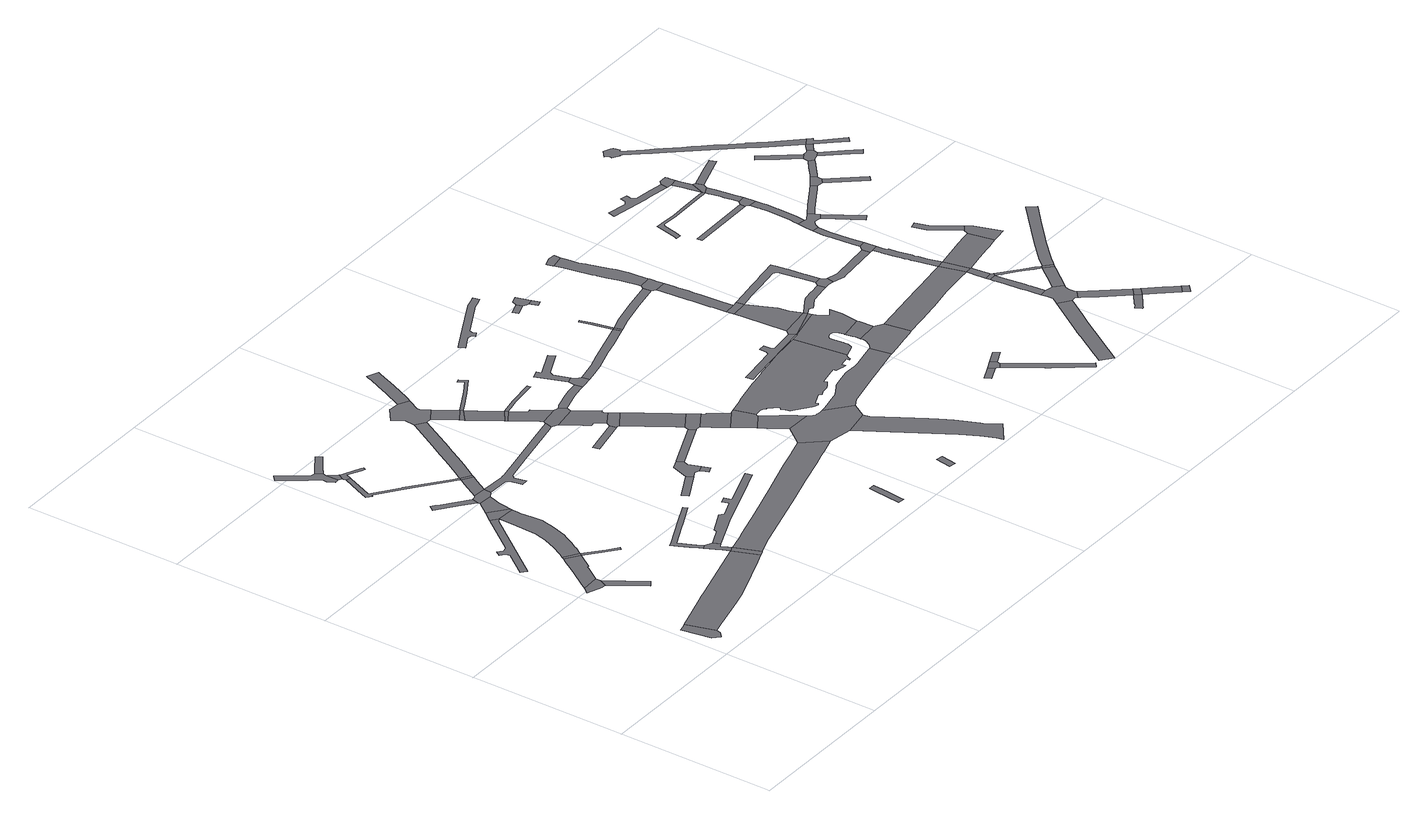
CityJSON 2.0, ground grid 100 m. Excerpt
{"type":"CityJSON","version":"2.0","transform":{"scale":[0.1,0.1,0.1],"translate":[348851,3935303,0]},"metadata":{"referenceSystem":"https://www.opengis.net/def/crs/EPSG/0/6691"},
"CityObjects":{
"road1":{"type":"Road","geometry":[{"type":"MultiSurface","lod":"1","boundaries":[[[0,1,2,3,4,5,6,7,8]]]}]},
"road2":{"type":"Road","geometry":[{"type":"MultiSurface","lod":"1","boundaries":[[[9,10,11,12,13,14]]]}]},
"road3":{"type":"Road","attributes":{"RoadStructureAttribute.sectionType":"1"},"geometry":[{"type":"MultiSurface","lod":"1","boundaries":[[[15,16,10,9]]]}]},
"road4":{"type":"Road","attributes":{"function":"3","RoadStructureAttribute.sectionType":"1"},"geometry":[{"type":"MultiSurface","lod":"1","boundaries":[[[11,17,18,19,20,21,22,23,24,25,12]]]}]},
"road5":{"type":"Road","attributes":{"function":"3","RoadStructureAttribute.sectionType":"1"},"geometry":[{"type":"MultiSurface","lod":"1","boundaries":[[[26,27,28,1,0,29,30,31,32,33,34,35,36,37,38,39]]]}]},
"road6":{"type":"Road","geometry":[{"type":"MultiSurface","lod":"1","boundaries":[[[40,41,42,43,44,45,46,47,48,49,50,51,52]]]}]},
"road7":{"type":"Road","geometry":[{"type":"MultiSurface","lod":"1","boundaries":[[[53,54,55,22,21]]]}]},
"road8":{"type":"Road","attributes":{"RoadStructureAttribute.sectionType":"1"},"geometry":[{"type":"MultiSurface","lod":"1","boundaries":[[[56,57,58,59,60,53,21]]]}]},
"road9":{"type":"Road","attributes":{"function":"3","RoadStructureAttribute.sectionType":"1"},"geometry":[{"type":"MultiSurface","lod":"1","boundaries":[[[54,61,62,63,64,65,66,67,68,69,70,71,72,73,74,51,75,76,77,78,79,80,81,82,83,84,55]]]}]},
"road10":{"type":"Road","geometry":[{"type":"MultiSurface","lod":"1","boundaries":[[[85,86,87,88,89,90,91,92,93,94,95,96,97,98,99,100,101]]]}]},
"road11":{"type":"Road","attributes":{"RoadStructureAttribute.sectionType":"1"},"geometry":[{"type":"MultiSurface","lod":"1","boundaries":[[[51,74,102,103,52]]]}]},
"road12":{"type":"Road","attributes":{"RoadStructureAttribute.sectionType":"1"},"geometry":[{"type":"MultiSurface","lod":"1","boundaries":[[[104,105,106,107,108,109,110]]]}]},
"road13":{"type":"Road","geometry":[{"type":"MultiSurface","lod":"1","boundaries":[[[111,112,113,39,114,115,116,117,118,119]]]}]},
"road14":{"type":"Road","geometry":[{"type":"MultiSurface","lod":"1","boundaries":[[[102,120,121,122,123,124,103]]]}]},
"road15":{"type":"Road","geometry":[{"type":"MultiSurface","lod":"1","boundaries":[[[100,125,126,127,128,129,130,101]]]}]},
"road16":{"type":"Road","geometry":[{"type":"MultiSurface","lod":"1","boundaries":[[[114,39,38,131,132,133]]]}]},
"road17":{"type":"Road","attributes":{"RoadStructureAttribute.sectionType":"1"},"geometry":[{"type":"MultiSurface","lod":"1","boundaries":[[[134,135,136,137,138,139,140,141,142,143,144,145,146,147,148,149,150,151,152,153]]]}]},
"road18":{"type":"Road","geometry":[{"type":"MultiSurface","lod":"1","boundaries":[[[154,155,127,126,156,153,152,157,158,159,160,161,162]]]}]},
"road19":{"type":"Road","geometry":[{"type":"MultiSurface","lod":"1","boundaries":[[[163,164,165,110,109,124,123,166]]]}]},
"road20":{"type":"Road","attributes":{"RoadStructureAttribute.sectionType":"1"},"geometry":[{"type":"MultiSurface","lod":"1","boundaries":[[[167,168,169,170,171,172,173,174,86,85]]]}]},
"road21":{"type":"Road","attributes":{"RoadStructureAttribute.sectionType":"1"},"geometry":[{"type":"MultiSurface","lod":"1","boundaries":[[[175,176,177,178,179,180,181,182,183,184,185,186,187,111,119]]]}]},
"road22":{"type":"Road","attributes":{"function":"3","RoadStructureAttribute.sectionType":"1"},"geometry":[{"type":"MultiSurface","lod":"1","boundaries":[[[188,189,164,163,190,191,192]]]}]},
"road23":{"type":"Road","geometry":[{"type":"MultiSurface","lod":"1","boundaries":[[[143,192,191,193,144]]]}]},
"road24":{"type":"Road","geometry":[{"type":"MultiSurface","lod":"1","boundaries":[[[194,195,196,197,198,199,200,201,202,203,204,205,206,207,208,209,118,117]]]}]},
"road25":{"type":"Road","attributes":{"function":"3","RoadStructureAttribute.sectionType":"1"},"geometry":[{"type":"MultiSurface","lod":"1","boundaries":[[[210,211,212,213,214,215,144,193,216,217,218,219,220,221,222,223]]]}]},
"road26":{"type":"Road","geometry":[{"type":"MultiSurface","lod":"1","boundaries":[[[224,225,226,227,228,229,230,231,232,233,234,235,236,237,238,163,166]]]}]},
"road27":{"type":"Road","attributes":{"RoadStructureAttribute.sectionType":"1"},"geometry":[{"type":"MultiSurface","lod":"1","boundaries":[[[239,240,241,242,243]]]}]},
"road28":{"type":"Road","attributes":{"function":"3","RoadStructureAttribute.sectionType":"1"},"geometry":[{"type":"MultiSurface","lod":"1","boundaries":[[[244,245,246,247,248,249,250,251,252,133,132,253,254,255,256,257,258,259,260,261]]]}]},
"road29":{"type":"Road","geometry":[{"type":"MultiSurface","lod":"1","boundaries":[[[262,263,264,265,239,243,266,267,268,269]]]}]},
"road30":{"type":"Road","attributes":{"RoadStructureAttribute.sectionType":"1"},"geometry":[{"type":"MultiSurface","lod":"1","boundaries":[[[268,270,271,272,273,269]]]}]},
"road31":{"type":"Road","geometry":[{"type":"MultiSurface","lod":"1","boundaries":[[[222,274,275,276,277,278,279,280,281,282,283,284,285,286,287,288,223]]]}]},
"road32":{"type":"Road","attributes":{"function":"3","RoadStructureAttribute.sectionType":"1"},"geometry":[{"type":"MultiSurface","lod":"1","boundaries":[[[289,276,275,290]]]}]},
"road33":{"type":"Road","attributes":{"RoadStructureAttribute.sectionType":"1"},"geometry":[{"type":"MultiSurface","lod":"1","boundaries":[[[291,292,293,294,295,296,297,298,299]]]}]},
"road34":{"type":"Road","geometry":[{"type":"MultiSurface","lod":"1","boundaries":[[[300,301,289,290]]]}]},
"road35":{"type":"Road","attributes":{"function":"3","RoadStructureAttribute.sectionType":"1"},"geometry":[{"type":"MultiSurface","lod":"1","boundaries":[[[300,302,303,304,305,306,307,301]]]}]},
"road36":{"type":"Road","attributes":{"RoadStructureAttribute.sectionType":"1"},"geometry":[{"type":"MultiSurface","lod":"1","boundaries":[[[308,309,310,311]]]}]},
"road37":{"type":"Road","geometry":[{"type":"MultiSurface","lod":"1","boundaries":[[[312,305,304,313,314]]]}]},
"road38":{"type":"Road","attributes":{"RoadStructureAttribute.sectionType":"1"},"geometry":[{"type":"MultiSurface","lod":"1","boundaries":[[[315,316,264,263,317]]]}]},
"road39":{"type":"Road","attributes":{"function":"3","RoadStructureAttribute.sectionType":"1"},"geometry":[{"type":"MultiSurface","lod":"1","boundaries":[[[313,318,319,320,321,322,323,324,314]]]}]},
"road40":{"type":"Road","attributes":{"function":"3","RoadStructureAttribute.sectionType":"1"},"geometry":[{"type":"MultiSurface","lod":"1","boundaries":[[[325,326,327,328,329,330,331,283,282,332,333,334,335,336,337]]]}]},
"road41":{"type":"Road","geometry":[{"type":"MultiSurface","lod":"1","boundaries":[[[338,339,340,341,321,320,233,232,342]]]}]},
"road42":{"type":"Road","attributes":{"function":"3","RoadStructureAttribute.sectionType":"1"},"geometry":[{"type":"MultiSurface","lod":"1","boundaries":[[[343,344,345,346,347,348,349,350,351,338,342]]]}]},
"road43":{"type":"Road","attributes":{"RoadStructureAttribute.sectionType":"1"},"geometry":[{"type":"MultiSurface","lod":"1","boundaries":[[[352,353,354,355,356,357,358,359,360,289,301]]]}]},
"road44":{"type":"Road","geometry":[{"type":"MultiSurface","lod":"1","boundaries":[[[361,362,348,347,308,311,363,364]]]}]},
"road45":{"type":"Road","attributes":{"RoadStructureAttribute.sectionType":"1"},"geometry":[{"type":"MultiSurface","lod":"1","boundaries":[[[365,366,367,368,369,370,312,314]]]}]},
"road46":{"type":"Road","attributes":{"function":"3","RoadStructureAttribute.sectionType":"1"},"geometry":[{"type":"MultiSurface","lod":"1","boundaries":[[[371,372,373,374,375,376,377,378,361,364]]]}]},
"road47":{"type":"Road","geometry":[{"type":"MultiSurface","lod":"1","boundaries":[[[375,374,315,317,379,380,381]]]}]},
"road48":{"type":"Road","attributes":{"RoadStructureAttribute.sectionType":"1"},"geometry":[{"type":"MultiSurface","lod":"1","boundaries":[[[340,382,383,384,385,386,387,388,389,390,391,392,393,394,341]]]}]},
"road49":{"type":"Road","attributes":{"function":"3","RoadStructureAttribute.sectionType":"1"},"geometry":[{"type":"MultiSurface","lod":"1","boundaries":[[[380,395,396,397,398,399,400,381]]]}]},
"road50":{"type":"Road","attributes":{"RoadStructureAttribute.sectionType":"1"},"geometry":[{"type":"MultiSurface","lod":"1","boundaries":[[[401,402,403,404]]]}]},
"road51":{"type":"Road","geometry":[{"type":"MultiSurface","lod":"1","boundaries":[[[396,405,406,407,408,409,410,411,397]]]}]},
"road52":{"type":"Road","attributes":{"function":"3","RoadStructureAttribute.sectionType":"1"},"geometry":[{"type":"MultiSurface","lod":"1","boundaries":[[[412,413,414,415,416,417,418,406,405]]]}]},
"road53":{"type":"Road","geometry":[{"type":"MultiSurface","lod":"1","boundaries":[[[419,420,421,389,388,422,423,424]]]}]},
"road54":{"type":"Road","geometry":[{"type":"MultiSurface","lod":"1","boundaries":[[[425,426,427,428,429,430,431,432,433,434,435,436,414,413,437,244,261]]]}]},
"road55":{"type":"Road","attributes":{"RoadStructureAttribute.sectionType":"1"},"geometry":[{"type":"MultiSurface","lod":"1","boundaries":[[[438,439,440,441,442,443,444,421,420]]]}]},
"road56":{"type":"Road","attributes":{"function":"3","RoadStructureAttribute.sectionType":"1"},"geometry":[{"type":"MultiSurface","lod":"1","boundaries":[[[445,446,447,448,449,450,451,452,453,454,455,426,425,456,457,458,459,460,461,462,463,464,465,466,467]]]}]},
"road57":{"type":"Road","attributes":{"RoadStructureAttribute.sectionType":"1"},"geometry":[{"type":"MultiSurface","lod":"1","boundaries":[[[468,469,470,471,472,473,424,423,474,475,476,477,478,479,480]]]}]},
"road58":{"type":"Road","geometry":[{"type":"MultiSurface","lod":"1","boundaries":[[[481,482,483,484,485,486,487,488,489,490,491,411,410,492,493,494,495,496,497,498,499,500,501,502,503,504,505,506,507,508,509,510,511,512,513,514,515,516,517,518,519,520,521,522,523,524,525,526,527,528,529,530,531,532]]]}]},
"road59":{"type":"Road","attributes":{"RoadStructureAttribute.sectionType":"1"},"geometry":[{"type":"MultiSurface","lod":"1","boundaries":[[[533,534,535,536,537,538,539,540,541,542,543,544,545,546,547,548,549,550,551,552,553,554,555,556,557]]]}]},
"road60":{"type":"Road","attributes":{"function":"3","RoadStructureAttribute.sectionType":"1"},"geometry":[{"type":"MultiSurface","lod":"1","boundaries":[[[558,559,560,561,562,563,564,565,566,567,568,569,570,571,572,573,574,428,427,575,576,577,578,579,580,581]]]}]},
"road61":{"type":"Road","geometry":[{"type":"MultiSurface","lod":"1","boundaries":[[[480,479,582,583]]]}]},
"road62":{"type":"Road","attributes":{"RoadStructureAttribute.sectionType":"1"},"geometry":[{"type":"MultiSurface","lod":"1","boundaries":[[[583,584,585,586,587,588,480]]]}]},
"road63":{"type":"Road","attributes":{"RoadStructureAttribute.sectionType":"1"},"geometry":[{"type":"MultiSurface","lod":"1","boundaries":[[[589,590,591,592]]]}]},
"road64":{"type":"Road","geometry":[{"type":"MultiSurface","lod":"1","boundaries":[[[593,594,595,596,597,598,599,600,601,602,603,604,605,606]]]}]},
"road65":{"type":"Road","geometry":[{"type":"MultiSurface","lod":"1","boundaries":[[[607,608,609,610,611,612,589,592]]]}]},
"road66":{"type":"Road","attributes":{"RoadStructureAttribute.sectionType":"1"},"geometry":[{"type":"MultiSurface","lod":"1","boundaries":[[[608,613,614,609]]]}]},
"road67":{"type":"Road","attributes":{"RoadStructureAttribute.sectionType":"1"},"geometry":[{"type":"MultiSurface","lod":"1","boundaries":[[[582,615,616,617,618,619,620,621,622,583]]]}]},
"road68":{"type":"Road","attributes":{"RoadStructureAttribute.sectionType":"1"},"geometry":[{"type":"MultiSurface","lod":"1","boundaries":[[[623,624,625,626,627,628]]]}]},
"road69":{"type":"Road","geometry":[{"type":"MultiSurface","lod":"1","boundaries":[[[629,630,623,628,631,632,633]]]}]},
"road70":{"type":"Road","geometry":[{"type":"MultiSurface","lod":"1","boundaries":[[[634,481,532,635,636,637,638,639,640,641,642,643,644,645,646,647,648,649,650,651,652,653,654,655,656,657,658,659,660,661,662,663,664,665,666,667,668,669,670,671]]]}]},
"road71":{"type":"Road","attributes":{"RoadStructureAttribute.sectionType":"1"},"geometry":[{"type":"MultiSurface","lod":"1","boundaries":[[[672,673,593,606,674]]]}]},
"road72":{"type":"Road","geometry":[{"type":"MultiSurface","lod":"1","boundaries":[[[670,674,606,671]]]}]},
"road73":{"type":"Road","geometry":[{"type":"MultiSurface","lod":"1","boundaries":[[[675,676,677,678,679,680,681,682,683,581,580,684,685,686,687,688,689,690,691]]]}]},
"road74":{"type":"Road","attributes":{"RoadStructureAttribute.sectionType":"1"},"geometry":[{"type":"MultiSurface","lod":"1","boundaries":[[[692,693,630,629]]]}]},
"road75":{"type":"Road","attributes":{"RoadStructureAttribute.sectionType":"1"},"geometry":[{"type":"MultiSurface","lod":"1","boundaries":[[[632,694,695,696,697,698,699,700,701,702,703,704,633]]]}]},
"road76":{"type":"Road","geometry":[{"type":"MultiSurface","lod":"1","boundaries":[[[705,706,707,708,709,710]]]}]},
"road77":{"type":"Road","attributes":{"RoadStructureAttribute.sectionType":"1"},"geometry":[{"type":"MultiSurface","lod":"1","boundaries":[[[706,711,712,673,672,713,714,715,716,707]]]}]},
"road78":{"type":"Road","attributes":{"RoadStructureAttribute.sectionType":"1"},"geometry":[{"type":"MultiSurface","lod":"1","boundaries":[[[690,717,663,662,718,719,691]]]}]},
"road79":{"type":"Road","attributes":{"RoadStructureAttribute.sectionType":"1"},"geometry":[{"type":"MultiSurface","lod":"1","boundaries":[[[709,720,721,722,723,724,725,726,727,728,729,730,731,732,733,734,710]]]}]},
"road80":{"type":"Road","geometry":[{"type":"MultiSurface","lod":"1","boundaries":[[[618,728,727,735,736,737,738,739,740,619]]]}]},
"road81":{"type":"Road","attributes":{"RoadStructureAttribute.sectionType":"1"},"geometry":[{"type":"MultiSurface","lod":"1","boundaries":[[[741,742,743,744,745,746,747,748,749,750,751,740,739,752,753,754,755,756,757,758,759,760,761,762,763,764,765,766,767,768]]]}]},
"road82":{"type":"Road","geometry":[{"type":"MultiSurface","lod":"1","boundaries":[[[769,770,771,768,767,772,773]]]}]},
"road83":{"type":"Road","attributes":{"RoadStructureAttribute.sectionType":"1"},"geometry":[{"type":"MultiSurface","lod":"1","boundaries":[[[774,775,776,777,778,672,674,779,780,781,782,783,784,785,786,787]]]}]},
"road84":{"type":"Road","attributes":{"RoadStructureAttribute.sectionType":"1"},"geometry":[{"type":"MultiSurface","lod":"1","boundaries":[[[788,789,790,791,792,793,794,795,796,797,798,799,800,801,802,803,804,805,806,807,808,809,810,811,812,813,708,707]]]}]},
"road85":{"type":"Road","attributes":{"RoadStructureAttribute.sectionType":"1"},"geometry":[{"type":"MultiSurface","lod":"1","boundaries":[[[814,815,816,817,818,819,820,821,822,823,824,825,826]]]}]},
"road86":{"type":"Road","geometry":[{"type":"MultiSurface","lod":"1","boundaries":[[[786,827,828,829,830,831,832,802,801,787]]]}]},
"road87":{"type":"Road","attributes":{"function":"3","RoadStructureAttribute.sectionType":"1"},"geometry":[{"type":"MultiSurface","lod":"1","boundaries":[[[833,834,835,836,837,689,688,838,839,840,841,842,843,844,845,846,847,848]]]}]},
"road88":{"type":"Road","attributes":{"RoadStructureAttribute.sectionType":"1"},"geometry":[{"type":"MultiSurface","lod":"1","boundaries":[[[849,850,851,852,853,854,831,830]]]}]},
"road89":{"type":"Road","geometry":[{"type":"MultiSurface","lod":"1","boundaries":[[[855,856,857,858,859,860,861,862,863,864,865,820,819,866,867]]]}]},
"road90":{"type":"Road","geometry":[{"type":"MultiSurface","lod":"1","boundaries":[[[868,869,870,871,872]]]}]},
"road91":{"type":"Road","attributes":{"RoadStructureAttribute.sectionType":"1"},"geometry":[{"type":"MultiSurface","lod":"1","boundaries":[[[873,874,875,869,868,876,877,878,879,848]]]}]},
"road92":{"type":"Road","attributes":{"RoadStructureAttribute.sectionType":"1"},"geometry":[{"type":"MultiSurface","lod":"1","boundaries":[[[880,881,882,883,884,885,886,887,888,889,890]]]}]},
"road93":{"type":"Road","geometry":[{"type":"MultiSurface","lod":"1","boundaries":[[[848,879,891,833]]]}]},
"road94":{"type":"Road","attributes":{"RoadStructureAttribute.sectionType":"1"},"geometry":[{"type":"MultiSurface","lod":"1","boundaries":[[[892,893,855,867,894,895,880]]]}]},
"road95":{"type":"Road","attributes":{"RoadStructureAttribute.sectionType":"1"},"geometry":[{"type":"MultiSurface","lod":"1","boundaries":[[[896,897,898,899]]]}]},
"road96":{"type":"Road","attributes":{"RoadStructureAttribute.sectionType":"1"},"geometry":[{"type":"MultiSurface","lod":"1","boundaries":[[[891,900,901,902,903,904,905,906,907,908,909,910,911,912,913,914,915,916,917,918,919,920,921,922,923,924,833]]]}]},
"road97":{"type":"Road","attributes":{"RoadStructureAttribute.sectionType":"1"},"geometry":[{"type":"MultiSurface","lod":"1","boundaries":[[[871,870,925,926,927,928,929,930,931,863,862,932,933,934,935,936,937,938,871,939,940,941,942,943,944,945,946,947,948,872]]]}]},
"road98":{"type":"Road","geometry":[{"type":"MultiSurface","lod":"1","boundaries":[[[852,851,912,911,949,950]]]}]},
"road99":{"type":"Road","attributes":{"RoadStructureAttribute.sectionType":"1"},"geometry":[{"type":"MultiSurface","lod":"1","boundaries":[[[951,952,953,954,955,956,957,958,959,960,961,962,963,964,965,966,967,968]]]}]},
"road100":{"type":"Road","attributes":{"RoadStructureAttribute.sectionType":"1"},"geometry":[{"type":"MultiSurface","lod":"1","boundaries":[[[969,970,943,971,972,973,861,860]]]}]},
"road101":{"type":"Road","geometry":[{"type":"MultiSurface","lod":"1","boundaries":[[[890,974,975,892,880]]]}]},
"road102":{"type":"Road","attributes":{"RoadStructureAttribute.sectionType":"1"},"geometry":[{"type":"MultiSurface","lod":"1","boundaries":[[[949,976,977,978,979,980,981,982,983,984,950]]]}]},
"road103":{"type":"Road","attributes":{"RoadStructureAttribute.sectionType":"1"},"geometry":[{"type":"MultiSurface","lod":"1","boundaries":[[[985,986,987,988,989,990,991,992,993,994,995,996,997,998]]]}]},
"road104":{"type":"Road","attributes":{"RoadStructureAttribute.sectionType":"1"},"geometry":[{"type":"MultiSurface","lod":"1","boundaries":[[[999,1000,1001,974,890,1002,1003,1004,1005,1006,1007]]]}]},
"road105":{"type":"Road","geometry":[{"type":"MultiSurface","lod":"1","boundaries":[[[944,943,970,1008,1009]]]}]},
"road106":{"type":"Road","attributes":{"function":"3","RoadStructureAttribute.sectionType":"1"},"geometry":[{"type":"MultiSurface","lod":"1","boundaries":[[[1010,1011,1012,1013,1014,1015,1016,891,879]]]}]},
"road107":{"type":"Road","geometry":[{"type":"MultiSurface","lod":"1","boundaries":[[[1017,1018,1019,1020,979,978,1021,1022,1023,1024,1025,1026,1027]]]}]},
"road108":{"type":"Road","geometry":[{"type":"MultiSurface","lod":"1","boundaries":[[[1028,1007,1006,1029]]]}]},
"road109":{"type":"Road","attributes":{"RoadStructureAttribute.sectionType":"1"},"geometry":[{"type":"MultiSurface","lod":"1","boundaries":[[[1030,1031,1032,1033,1034,1035,1036,1037,1038,1039,1040,1019,1018,1041,1042,1043,1044,1045,1046,1047,1048,1049,1050,1051,1052]]]}]},
"road110":{"type":"Road","geometry":[{"type":"MultiSurface","lod":"1","boundaries":[[[1051,1053,1054,1055,896,899,1056,1052]]]}]},
"road111":{"type":"Road","attributes":{"RoadStructureAttribute.sectionType":"1"},"geometry":[{"type":"MultiSurface","lod":"1","boundaries":[[[1024,1057,1058,1025]]]}]},
"road112":{"type":"Road","attributes":{"RoadStructureAttribute.sectionType":"1"},"geometry":[{"type":"MultiSurface","lod":"1","boundaries":[[[1059,1060,1061,1062,1063,1064,1065,1066,968,1067,1068,1069,1070,1071,1072,1073,1074,1075,1076,1055,1054]]]}]},
"road113":{"type":"Road","attributes":{"RoadStructureAttribute.sectionType":"1"},"geometry":[{"type":"MultiSurface","lod":"1","boundaries":[[[1077,1078,1079,1080,1081,1082,1083,1084,1085,1086,1087,951]]]}]},
"road114":{"type":"Road","geometry":[{"type":"MultiSurface","lod":"1","boundaries":[[[1088,1082,1081,1089,1090,1091,1092,985,998]]]}]},
"road115":{"type":"Road","geometry":[{"type":"MultiSurface","lod":"1","boundaries":[[[1077,951,968,1066,1093,1094]]]}]},
"road116":{"type":"Road","attributes":{"RoadStructureAttribute.sectionType":"1"},"geometry":[{"type":"MultiSurface","lod":"1","boundaries":[[[1095,1096,1097,1098,1099,1100]]]}]},
"road117":{"type":"Road","geometry":[{"type":"MultiSurface","lod":"1","boundaries":[[[1101,1100,1099,1014,1013,1102,1103,1104]]]}]},
"road118":{"type":"Road","attributes":{"RoadStructureAttribute.sectionType":"1"},"geometry":[{"type":"MultiSurface","lod":"1","boundaries":[[[1105,1106,1107,1027,1026,1108,1109,1110,1111,1112,1113]]]}]},
"road119":{"type":"Road","attributes":{"RoadStructureAttribute.sectionType":"1"},"geometry":[{"type":"MultiSurface","lod":"1","boundaries":[[[1114,1115,1116,1117,1009,1008,1118,1119,1120,1121,1122,1123,1124]]]}]},
"road120":{"type":"Road","attributes":{"RoadStructureAttribute.sectionType":"1"},"geometry":[{"type":"MultiSurface","lod":"1","boundaries":[[[1093,1125,1126,1127,1128,1094]]]}]},
"road121":{"type":"Road","geometry":[{"type":"MultiSurface","lod":"1","boundaries":[[[1129,1130,1113,1112,1131,1132,1133,1134]]]}]},
"road122":{"type":"Road","attributes":{"RoadStructureAttribute.sectionType":"1"},"geometry":[{"type":"MultiSurface","lod":"1","boundaries":[[[1132,1135,1136,1137,1133]]]}]},
"road123":{"type":"Road","attributes":{"RoadStructureAttribute.sectionType":"1"},"geometry":[{"type":"MultiSurface","lod":"1","boundaries":[[[1138,1139,1140,1141,1142,1143,1144,1145,1129,1134]]]}]},
"road124":{"type":"Road","attributes":{"RoadStructureAttribute.sectionType":"1"},"geometry":[{"type":"MultiSurface","lod":"1","boundaries":[[[1146,1147,1148,1149,1150,1151,1152,1153,1154,1155,1156,1157,1158,1159,1160,1161,1162,1163,1164,1165,1166,1167,1168,1169,1170,1171,1172,1173,1174,1175,1176,1177]]]}]},
"road125":{"type":"Road","attributes":{"RoadStructureAttribute.sectionType":"1"},"geometry":[{"type":"MultiSurface","lod":"1","boundaries":[[[1178,1179,1180,1181,1182,1183]]]}]},
"road126":{"type":"Road","geometry":[{"type":"MultiSurface","lod":"1","boundaries":[[[1184,1178,1183,1142,1141,1185,1186,1187,1188,1189]]]}]},
"road127":{"type":"Road","attributes":{"RoadStructureAttribute.sectionType":"1"},"geometry":[{"type":"MultiSurface","lod":"1","boundaries":[[[1190,1191,1192,1193,1187,1186]]]}]},
"road128":{"type":"Road","geometry":[{"type":"MultiSurface","lod":"1","boundaries":[[[1188,1194,1195,1163,1196,1197,1189]]]}]},
"road129":{"type":"Road","attributes":{"RoadStructureAttribute.sectionType":"1"},"geometry":[{"type":"MultiSurface","lod":"1","boundaries":[[[1198,1199,1200,1201,1202,1203,1164,1163,1195,1204,1205]]]}]}
},
"vertices":[
[172,186,0],[118,366,0],[87,356,0],[75,352,0],[64,349,0],[60,348,0],[94,163,0],[132,125,0],[164,156,0],
[192,952,0],[214,1001,0],[214,1031,0],[98,1024,0],[71,989,0],[162,952,0],
[330,744,0],[368,769,0],
[243,1074,0],[278,1125,0],[289,1142,0],[296,1137,0],[363,1236,0],[277,1292,0],[267,1277,0],[202,1176,0],[124,1062,0],
[456,468,0],[404,453,0],[343,434,0],[248,205,0],[256,207,0],[426,249,0],[462,259,0],[524,277,0],[547,284,0],[587,297,0],[606,303,0],[870,405,0],[939,432,0],[878,591,0],
[184,1617,0],[175,1615,0],[156,1612,0],[125,1636,0],[100,1604,0],[131,1581,0],[136,1554,0],[25,1409,0],[61,1382,0],[222,1593,0],[386,1808,0],[409,1820,0],[365,1854,0],
[378,1253,0],[376,1254,0],[288,1310,0],
[454,1160,0],[480,1141,0],[540,1090,0],[553,1106,0],[491,1155,0],
[408,1301,0],[416,1316,0],[440,1356,0],[462,1399,0],[482,1439,0],[490,1463,0],[505,1512,0],[517,1557,0],[525,1585,0],[529,1618,0],[525,1684,0],[521,1758,0],[522,1780,0],[524,1814,0],[405,1751,0],[405,1701,0],[403,1634,0],[398,1566,0],[387,1523,0],[384,1514,0],[374,1482,0],[343,1407,0],[309,1342,0],[304,1334,0],
[221,2878,0],[194,2914,0],[170,2918,0],[46,3086,0],[9,3055,0],[66,2980,0],[68,2978,0],[84,2956,0],[95,2939,0],[120,2907,0],[168,2841,0],[165,2813,0],[190,2771,0],[198,2774,0],[208,2774,0],[220,2773,0],[217,2849,0],
[524,1830,0],[412,1916,0],
[337,2166,0],[313,2186,0],[290,2203,0],[267,2169,0],[397,2068,0],[470,2010,0],[484,2052,0],
[813,727,0],[843,667,0],[850,652,0],[910,606,0],[900,627,0],[882,666,0],[906,677,0],[889,719,0],[839,740,0],
[533,1879,0],[540,1917,0],[557,1971,0],[563,1990,0],[473,1995,0],
[229,2768,0],[237,2760,0],[261,2798,0],[256,2801,0],[254,2802,0],[221,2845,0],
[965,442,0],[972,445,0],[912,601,0],
[194,2624,0],[159,2545,0],[192,2523,0],[198,2531,0],[202,2527,0],[349,2423,0],[415,2372,0],[566,2256,0],[601,2229,0],[609,2223,0],[620,2237,0],[610,2245,0],[591,2260,0],[360,2437,0],[355,2441,0],[196,2554,0],[236,2648,0],[248,2675,0],[270,2726,0],[245,2737,0],
[277,2789,0],[269,2792,0],[242,2752,0],[286,2764,0],[368,2724,0],[391,2713,0],[399,2730,0],[387,2736,0],[294,2781,0],
[603,2060,0],[520,2065,0],[506,2055,0],[601,2015,0],
[278,2921,0],[314,2946,0],[342,2965,0],[360,2978,0],[335,3011,0],[290,2981,0],[280,2974,0],[277,2972,0],
[819,781,0],[772,879,0],[919,952,0],[945,964,0],[1098,1039,0],[1086,1064,0],[950,999,0],[759,910,0],[731,898,0],[727,896,0],[748,851,0],[776,797,0],[789,774,0],
[584,2177,0],[542,2104,0],[649,2139,0],[675,2183,0],[611,2222,0],
[684,2198,0],
[1148,784,0],[1311,841,0],[1483,906,0],[1581,943,0],[1568,984,0],[1316,892,0],[1309,894,0],[1294,934,0],[1257,920,0],[1270,886,0],[1266,877,0],[1165,837,0],[1141,858,0],[1001,791,0],[997,770,0],[914,731,0],
[889,2706,0],[803,2553,0],[786,2522,0],[774,2502,0],[698,2366,0],[638,2266,0],[720,2258,0],[733,2279,0],[763,2328,0],[840,2465,0],[840,2466,0],[869,2517,0],[980,2715,0],[917,2757,0],
[732,2009,0],[753,1992,0],[767,1918,0],[811,1921,0],[796,1997,0],[812,2017,0],[985,2053,0],[1306,2121,0],[1337,2127,0],[1351,2176,0],[1203,2145,0],[986,2099,0],[789,2058,0],[775,2056,0],[761,2053,0],
[1356,1234,0],[1295,1202,0],[1181,1142,0],[1202,1102,0],[1377,1194,0],
[1991,927,0],[1905,902,0],[1871,892,0],[1761,859,0],[1623,816,0],[1526,785,0],[1264,703,0],[1048,640,0],[1017,629,0],[1094,492,0],[1109,496,0],[1529,619,0],[1697,668,0],[1881,723,0],[1952,744,0],[2005,759,0],[2106,789,0],[2111,790,0],
[1457,1296,0],[1468,1324,0],[1450,1365,0],[1391,1339,0],[1380,1196,0],[1416,1215,0],[1444,1205,0],[1486,1222,0],
[1450,1191,0],[1465,1152,0],[1506,1173,0],[1500,1187,0],
[981,2715,0],[1013,2717,0],[1096,2772,0],[1062,2823,0],[1061,2834,0],[1065,2844,0],[1071,2857,0],[1089,2887,0],[1104,2917,0],[1036,2951,0],[977,2955,0],[968,2956,0],[881,2889,0],[909,2853,0],[924,2825,0],
[1185,2638,0],[1101,2583,0],
[1859,141,0],[1869,232,0],[1874,279,0],[1876,303,0],[1879,336,0],[1840,334,0],[1835,290,0],[1816,121,0],[1856,117,0],
[1118,2558,0],[1196,2622,0],
[1204,2429,0],[1207,2425,0],[1240,2375,0],[1317,2432,0],[1293,2468,0],[1279,2490,0],
[1535,1873,0],[1298,1820,0],[1307,1781,0],[1544,1834,0],
[1325,2434,0],[1250,2360,0],[1329,2414,0],
[1755,1501,0],[1452,1366,0],[1774,1460,0],
[1324,2253,0],[1350,2213,0],[1361,2197,0],[1485,2215,0],[1413,2326,0],[1390,2320,0],[1376,2342,0],
[1172,3258,0],[1161,3235,0],[1158,3227,0],[1149,3205,0],[1102,3095,0],[1096,3080,0],[1090,3069,0],[1118,2943,0],[1161,3037,0],[1168,3054,0],[1180,3082,0],[1232,3204,0],[1241,3226,0],
[1535,2138,0],[1541,2160,0],[1543,2167,0],[1512,2207,0],[1378,2111,0],
[1455,1995,0],[1479,1956,0],[1506,1962,0],[1514,1952,0],[1547,1902,0],[1636,1960,0],[1624,1980,0],[1619,1988,0],[1632,1993,0],
[1256,2654,0],[1327,2694,0],[1350,2707,0],[1460,2777,0],[1431,2823,0],[1413,2817,0],[1435,2783,0],[1351,2730,0],[1266,2682,0],
[1674,1904,0],[1660,1924,0],[1548,1835,0],[1562,1829,0],
[1391,2427,0],[1433,2436,0],[1486,2445,0],[1606,2459,0],[1603,2480,0],[1431,2454,0],
[1643,1711,0],[1703,1622,0],[1738,1569,0],[1764,1530,0],[1875,1603,0],[1833,1667,0],[1820,1686,0],[1748,1794,0],
[1786,1465,0],[1810,1460,0],[1921,1533,0],
[1552,2172,0],[1558,2174,0],[1657,2203,0],[1697,2212,0],[1752,2221,0],[1764,2223,0],[1771,2224,0],[1764,2273,0],[1744,2270,0],[1687,2262,0],[1644,2252,0],[1540,2221,0],[1530,2216,0],
[1846,1405,0],[1903,1320,0],[2027,1403,0],[1944,1514,0],[1935,1511,0],[1922,1531,0],
[2321,100,0],[2338,198,0],[2298,206,0],[2280,107,0],
[1984,1197,0],[2086,1265,0],[2086,1269,0],[2087,1274,0],[2089,1277,0],[2094,1280,0],[2059,1411,0],
[2015,1150,0],[2084,1047,0],[2245,1046,0],[2216,1090,0],[2184,1138,0],[2172,1156,0],[2160,1171,0],
[1821,2301,0],[1810,2331,0],[1770,2316,0],[1788,2226,0],[1855,2237,0],[1848,2286,0],
[2259,768,0],[2430,801,0],[2486,892,0],[2338,1008,0],[2322,1007,0],[2304,1007,0],[2292,1009,0],[2283,1011,0],[2275,1015,0],[2268,1020,0],[2260,1027,0],[2253,1035,0],[1995,932,0],
[1775,2429,0],[1786,2455,0],[1942,2527,0],[1923,2568,0],[1758,2491,0],[1747,2521,0],[1700,2503,0],
[2791,133,0],[2743,213,0],[2738,227,0],[2699,317,0],[2678,361,0],[2658,400,0],[2637,438,0],[2609,486,0],[2568,550,0],[2526,620,0],[2441,763,0],[2339,640,0],[2458,442,0],[2574,253,0],[2595,216,0],[2598,212,0],[2612,185,0],[2629,148,0],[2630,145,0],[2647,105,0],[2663,63,0],[2677,24,0],[2802,118,0],
[2210,2385,0],[2112,2356,0],[2082,2347,0],[2069,2343,0],[1978,2314,0],[1882,2292,0],[1891,2243,0],[1991,2266,0],[2097,2299,0],[2133,2310,0],[2224,2337,0],[2361,2378,0],[2347,2426,0],
[2839,1560,0],[2784,1553,0],[2644,1536,0],[2545,1518,0],[2467,1504,0],[2444,1500,0],[2398,1491,0],[2361,1485,0],[2344,1482,0],[2179,1443,0],[2146,1434,0],[2101,1282,0],[2118,1286,0],[2135,1288,0],[2149,1288,0],[2153,1286,0],[2157,1283,0],[2172,1267,0],[2176,1271,0],[2229,1214,0],[2215,1201,0],[2226,1189,0],[2234,1151,0],[2257,1133,0],[2334,1075,0],[2345,1069,0],[2373,1061,0],[2385,1068,0],[2379,1086,0],[2457,1119,0],[2462,1121,0],[2463,1118,0],[2470,1102,0],[2494,1116,0],[2496,1117,0],[2538,1121,0],[2563,1136,0],[2591,1153,0],[2587,1174,0],[2630,1184,0],[2715,1203,0],[2718,1184,0],[2736,1178,0],[2768,1167,0],[2788,1171,0],[2784,1192,0],[2844,1205,0],[2848,1186,0],[2855,1187,0],[2868,1211,0],[2876,1224,0],[2879,1225,0],
[2127,3232,0],[2079,3218,0],[2074,3216,0],[2056,3207,0],[1867,3106,0],[1806,3073,0],[1752,3044,0],[1706,3019,0],[1703,3017,0],[1723,2981,0],[1772,3007,0],[1815,3030,0],[1840,3023,0],[1851,3004,0],[1881,3020,0],[1882,3020,0],[1880,3024,0],[1872,3040,0],[1875,3055,0],[1877,3063,0],[2075,3170,0],[2094,3179,0],[2140,3192,0],[2173,3204,0],[2160,3243,0],
[2993,1159,0],[2939,1147,0],[2842,1127,0],[2815,1123,0],[2800,1124,0],[2732,1127,0],[2725,1126,0],[2644,1107,0],[2601,1096,0],[2593,1094,0],[2578,1085,0],[2574,1082,0],[2512,1046,0],[2492,1041,0],[2438,1028,0],[2421,1024,0],[2365,1012,0],[2535,919,0],[2619,939,0],[2743,969,0],[2823,986,0],[3016,1029,0],[3029,1031,0],[3007,1163,0],
[2380,2384,0],[2364,2432,0],
[2334,2556,0],[2315,2632,0],[2298,2626,0],[2317,2553,0],[2325,2519,0],
[2240,3006,0],[2168,2981,0],[2180,2946,0],[2256,2971,0],
[2864,1608,0],[2708,1590,0],[2692,1603,0],[2691,1612,0],[2689,1653,0],[2649,1651,0],[2649,1608,0],[2637,1585,0],[2525,1569,0],[2426,1555,0],[2372,1548,0],[2378,1503,0],[2440,1512,0],[2893,1575,0],
[2276,2961,0],[2289,2955,0],[2328,2968,0],[2323,2984,0],[2300,3054,0],[2255,3039,0],
[2306,2905,0],[2344,2917,0],
[2460,2412,0],[2539,2430,0],[2630,2452,0],[2790,2483,0],[2784,2533,0],[2619,2501,0],[2527,2479,0],[2446,2460,0],
[3220,518,0],[3210,513,0],[3207,511,0],[3126,474,0],[3147,437,0],[3237,480,0],
[3300,509,0],[3282,547,0],[3256,475,0],[3262,467,0],[3294,490,0],
[2893,1566,0],[2942,1244,0],[2954,1249,0],[2960,1253,0],[2964,1258,0],[2966,1264,0],[2969,1274,0],[2969,1275,0],[2971,1287,0],[2972,1299,0],[2970,1315,0],[2962,1370,0],[2961,1391,0],[2961,1400,0],[2964,1406,0],[2968,1412,0],[2972,1416,0],[2977,1419,0],[2985,1421,0],[2995,1423,0],[3007,1423,0],[3016,1421,0],[3024,1419,0],[3028,1416,0],[3030,1412,0],[3035,1403,0],[3038,1392,0],[3044,1362,0],[3044,1359,0],[3194,1383,0],[3206,1494,0],[3204,1573,0],[3155,1539,0],[3139,1561,0],[3112,1601,0],[3106,1618,0],[3105,1621,0],[2893,1570,0],
[3091,1667,0],[2890,1639,0],[3099,1645,0],
[3060,1245,0],[3059,1235,0],[3056,1226,0],[3053,1216,0],[3046,1203,0],[3039,1191,0],[3030,1180,0],[3021,1171,0],[3013,1165,0],[3091,1041,0],[3092,1041,0],[3191,1061,0],[3254,1072,0],[3283,1077,0],[3255,1242,0],[3204,1274,0],[3059,1259,0],
[3387,551,0],[3365,587,0],
[3330,369,0],[3363,324,0],[3405,259,0],[3423,234,0],[3455,190,0],[3501,128,0],[3573,35,0],[3606,61,0],[3447,279,0],[3390,356,0],[3357,402,0],
[2860,1975,0],[2860,1974,0],[2972,1985,0],[2964,2032,0],[2932,2026,0],[2856,2020,0],
[2866,1904,0],[2878,1776,0],[3069,1726,0],[3060,1747,0],[3052,1815,0],[3016,1892,0],
[3196,1367,0],[3052,1308,0],[3055,1292,0],
[2925,2101,0],[2923,2128,0],[2913,2245,0],[2911,2279,0],[2907,2322,0],[2902,2380,0],[2900,2405,0],[2893,2470,0],[2815,2464,0],[2819,2425,0],[2833,2265,0],[2836,2241,0],[2846,2124,0],[2847,2117,0],[2850,2096,0],
[2890,2491,0],[2887,2516,0],[2885,2530,0],[2883,2559,0],[2882,2565,0],[2800,2559,0],
[2689,3054,0],[2700,3010,0],[2713,2951,0],[2737,2843,0],[2742,2820,0],[2743,2816,0],[2759,2749,0],[2771,2700,0],[2777,2673,0],[2780,2661,0],[2797,2578,0],[2874,2647,0],[2870,2687,0],[2869,2694,0],[2864,2722,0],[2857,2757,0],[2857,2760,0],[2855,2768,0],[2842,2809,0],[2817,2896,0],[2808,2925,0],[2804,2937,0],[2803,2938,0],[2789,2977,0],[2781,3047,0],[2776,3085,0],[2776,3086,0],[2687,3066,0],
[2673,3110,0],[2676,3102,0],[2685,3074,0],[2778,3129,0],[2730,3132,0],
[3294,1757,0],[3289,1756,0],[3221,1746,0],[3213,1745,0],[3146,1702,0],[3139,1669,0],[3163,1654,0],[3187,1669,0],[3191,1672,0],[3231,1697,0],[3295,1707,0],[3332,1713,0],[3372,1719,0],[3365,1769,0],
[3051,2000,0],[3059,2002,0],[3163,2017,0],[3188,2020,0],[3225,2025,0],[3242,2028,0],[3250,2029,0],[3321,2041,0],[3343,2027,0],[3347,2025,0],[3365,1908,0],[3367,1893,0],[3368,1885,0],[3382,1793,0],[3432,1801,0],[3419,1887,0],[3417,1901,0],[3404,1991,0],[3401,2007,0],[3391,2073,0],[3387,2100,0],[3312,2089,0],[3262,2081,0],[3225,2075,0],[3153,2063,0],[3044,2046,0],
[3758,86,0],[3865,256,0],[3881,282,0],[3928,351,0],[3963,401,0],[4052,537,0],[3977,587,0],[3807,334,0],[3805,331,0],[3776,284,0],[3679,128,0],[3636,60,0],[3707,4,0],
[3387,1721,0],[3399,1723,0],[3410,1725,0],[3443,1717,0],[3454,1766,0],[3434,1788,0],
[3908,1336,0],[3855,1329,0],[3690,1305,0],[3639,1298,0],[3538,1283,0],[3385,1094,0],[3404,1097,0],[3494,1110,0],[3528,1116,0],[3556,1121,0],[3725,1152,0],[3818,1164,0],[3855,1169,0],[3910,1174,0],[3931,1176,0],[3951,1178,0],
[3522,1698,0],[3532,1699,0],[3806,1725,0],[3801,1775,0],[3533,1749,0],[3528,1749,0],
[4139,567,0],[4137,586,0],[4133,615,0],[4134,630,0],[4141,648,0],[4151,659,0],[4099,703,0],[4051,716,0],[4000,709,0],[4005,673,0],[4009,634,0],[4084,538,0],[4092,529,0],
[4010,1058,0],[3960,1053,0],[3963,1026,0],[4012,1032,0],[4024,1047,0],
[3952,1167,0],[3955,1103,0],[3957,1079,0],[4010,1062,0],[4009,1068,0],[3997,1174,0],[3995,1183,0],
[4293,293,0],[4222,238,0],[4215,228,0],[4212,226,0],[4186,210,0],[4185,210,0],[4211,172,0],[4212,172,0],[4235,189,0],[4251,201,0],[4325,258,0],
[3957,1344,0],
[4339,333,0],[4301,376,0],[4103,515,0],[4168,435,0],
[3791,2592,0],[3367,2584,0],[3371,2550,0],[3791,2559,0],
[3937,1433,0],[3928,1476,0],[3926,1487,0],[3925,1490,0],[3920,1509,0],[3918,1522,0],[3901,1615,0],[3893,1664,0],[3887,1663,0],[3886,1672,0],[3881,1696,0],[3877,1732,0],[3833,1728,0],[3838,1679,0],[3839,1673,0],[3843,1652,0],[3846,1637,0],[3852,1605,0],[3862,1553,0],[3865,1534,0],[3869,1512,0],[3872,1496,0],[3880,1463,0],[3901,1366,0],[3907,1342,0],
[3966,1002,0],[3967,987,0],[3974,934,0],[3982,833,0],[3989,797,0],[3990,795,0],[3994,759,0],[4044,758,0],[4039,809,0],[4037,822,0],[4034,848,0],[4024,939,0],[4017,993,0],[4014,1023,0],[4044,1008,0],[4119,949,0],[4149,924,0],[4190,891,0],[4225,863,0],[4236,877,0],[4211,898,0],[4160,939,0],[4130,963,0],[4056,1022,0],
[3869,1812,0],[3825,1808,0],
[3773,2837,0],[3741,2836,0],[3594,2833,0],[3497,2830,0],[3385,2835,0],[3346,2837,0],[3312,2697,0],[3308,2681,0],[3308,2678,0],[3342,2678,0],[3350,2712,0],[3372,2804,0],[3385,2817,0],[3496,2812,0],[3550,2814,0],[3742,2818,0],[3760,2818,0],[3777,2819,0],
[4265,798,0],[4280,816,0],[4213,848,0],[4143,757,0],[4101,705,0],
[4370,298,0],[4353,317,0],
[3860,1903,0],[3848,2031,0],[3848,2107,0],[3805,2109,0],[3802,2038,0],[3806,2002,0],[3808,1979,0],[3816,1901,0],[3823,1830,0],
[3707,3068,0],[3622,3079,0],[3533,3092,0],[3514,3096,0],[3497,3120,0],[3503,3156,0],[3458,3163,0],[3452,3128,0],[3428,3111,0],[3301,3134,0],[3293,3090,0],[3526,3047,0],[3573,3041,0],[3701,3023,0],
[4467,188,0],[4452,205,0],[4450,207,0],[4342,239,0],[4352,228,0],[4405,167,0],[4410,162,0],[4471,91,0],[4517,132,0],
[4292,830,0],[4242,872,0],
[4107,1204,0],[4204,1221,0],[4233,1226,0],[4307,1239,0],[4276,1402,0],[4223,1395,0],[4168,1385,0],
[3880,2206,0],[3865,2211,0],[3815,2218,0],[3807,2159,0],[3865,2140,0],[3883,2154,0],[3888,2158,0],[3929,2151,0],[3967,2176,0],[3949,2203,0],[3927,2237,0],
[4548,97,0],[4503,56,0],
[3817,2544,0],[3820,2494,0],[3821,2489,0],[3823,2462,0],[3823,2459,0],[3824,2431,0],[3825,2421,0],[3825,2415,0],[3824,2346,0],[3824,2280,0],[3819,2252,0],[3870,2253,0],[3874,2276,0],[3875,2346,0],[3875,2397,0],[3875,2398,0],[3876,2416,0],[3873,2477,0],[3872,2489,0],[3870,2509,0],[3868,2540,0],[3868,2542,0],[3817,2546,0],
[3867,2548,0],[3861,2618,0],[3812,2614,0],[3804,2559,0],
[4067,1937,0],[4105,1962,0],
[3859,2640,0],[3858,2645,0],[3853,2681,0],[3848,2710,0],[3838,2778,0],[3836,2788,0],[3825,2836,0],[3823,2843,0],[3782,2798,0],[3787,2781,0],[3789,2768,0],[3795,2728,0],[3798,2713,0],[3799,2705,0],[3799,2702,0],[3806,2660,0],[3808,2639,0],[3812,2617,0],
[3804,2927,0],[3793,2978,0],[3790,3006,0],[3788,3017,0],[3787,3024,0],[3737,3018,0],[3738,3010,0],[3744,2969,0],[3750,2943,0],[3757,2909,0],[3767,2861,0],
[3722,3020,0],[3783,3060,0],[3781,3075,0],[3780,3092,0],[3729,3088,0],
[3840,2875,0],[3826,2918,0],
[4214,1625,0],[4194,1703,0],[4150,1691,0],[4173,1606,0],[4290,1436,0],[4327,1462,0],
[4341,1442,0],[4342,1245,0],[4411,1257,0],[4356,1419,0],
[4142,2371,0],[4129,2363,0],[4005,2288,0],[3971,2218,0],[3994,2233,0],[4065,2279,0],[4164,2339,0],[4194,2358,0],[4171,2391,0],
[4426,1063,0],[4412,1050,0],[4349,987,0],[4286,924,0],[4302,842,0],[4334,880,0],[4456,1002,0],[4494,1037,0],[4584,1119,0],[4725,1247,0],[4681,1295,0],
[3995,2926,0],[4075,2953,0],[4061,2995,0],[3980,2969,0],
[4245,2443,0],[4205,2415,0],[4232,2352,0],[4233,2352,0],[4263,2379,0],[4268,2410,0],
[4410,2151,0],[4426,2165,0],[4440,2178,0],
[4288,2424,0],[4337,2466,0],[4367,2492,0],[4399,2521,0],[4372,2547,0],[4321,2506,0],[4301,2489,0],[4262,2455,0],
[3842,3504,0],[3797,3521,0],[3757,3486,0],[3776,3464,0],[3770,3444,0],[3815,3421,0],[3818,3425,0],[3828,3414,0],[3926,3304,0],[3937,3291,0],[3992,3230,0],[4023,3196,0],[4025,3193,0],[4214,2981,0],[4267,2918,0],[4283,2900,0],[4335,2838,0],[4502,2655,0],[4547,2685,0],[4406,2835,0],[4321,2930,0],[4318,2933,0],[4228,3034,0],[4203,3062,0],[4131,3139,0],[4120,3152,0],[4083,3193,0],[3982,3304,0],[3945,3343,0],[3846,3450,0],[3863,3455,0],[3853,3493,0],
[4410,2604,0],[4357,2672,0],[4242,2815,0],[4210,2792,0],[4295,2684,0],[4376,2583,0],
[4441,2604,0],[4409,2529,0],[4441,2536,0],[4471,2556,0],[4478,2584,0],[4452,2614,0],
[4562,2397,0],[4610,2343,0],[4640,2366,0],[4575,2440,0],
[4516,2615,0],[4529,2624,0],[4488,2644,0],[4483,2640,0],
[4698,2502,0],[4617,2583,0],[4574,2626,0],[4557,2643,0],[4574,2655,0],[4570,2660,0],[4604,2541,0],[4665,2473,0]
]}
